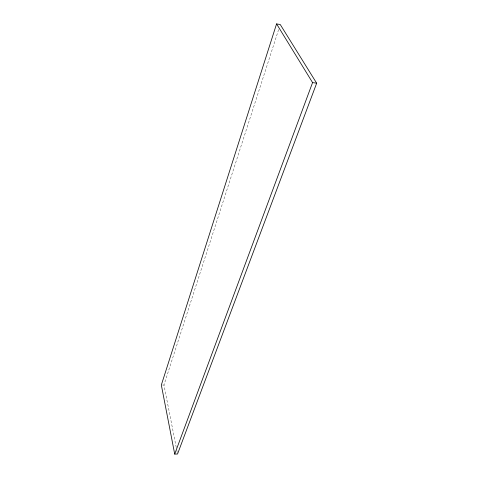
<?xml version="1.0" encoding="UTF-8"?>
<svg xmlns="http://www.w3.org/2000/svg" width="478" height="478" viewBox="0 0 478 478"><rect width="100%" height="100%" fill="white"/><g stroke="black" fill="none" stroke-linecap="round" stroke-linejoin="round"><path stroke-width="0.36" stroke-dasharray="2.39 1.79" d="M176.257 447.474L163.96 385.017L278.65 29.517M162.645 385.017L163.96 385.017M176.83 450.384L177.254 452.558"/><path stroke-width="0.72" d="M276.571 23.9L161.331 385.017L174.709 454.1L177.541 454.01L316.669 83.208L280.257 24.551L276.571 23.9L312.57 82.592L316.669 83.208M174.709 454.1L312.57 82.592"/></g></svg>
